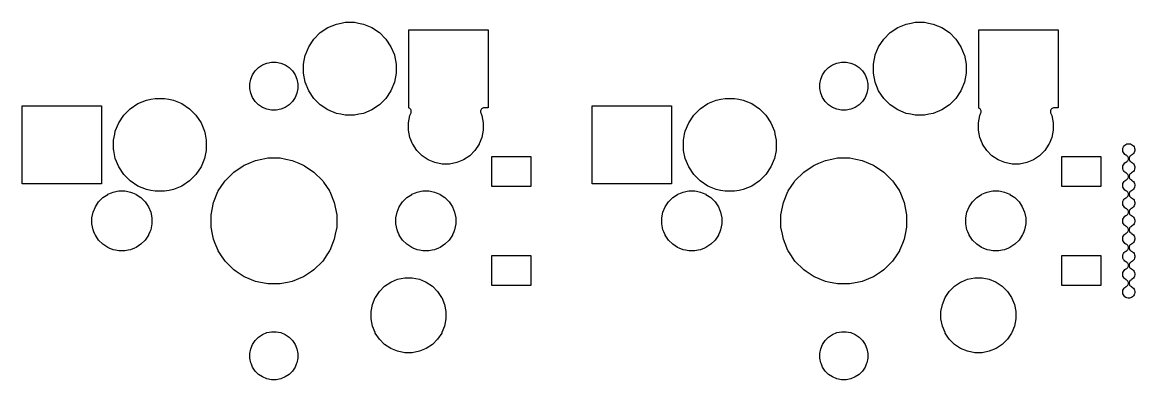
# Model space of a CAD drawing. Extents: x 52 to 337, y -159 to -34.
# Drawn here: x 156.69 to 193.88, y -94.2 to -82.27 of the extents above; entities that cross this region are included whole.
import ezdxf

# ---------------------------------------------------------------- set-up
doc = ezdxf.new("R2010")
doc.units = 0
doc.layers.add('BLACK', color=7, linetype='CONTINUOUS')

msp = doc.modelspace()

# ---------------------------------------------------------------- linework, layer by layer
at = {"layer": 'BLACK', "linetype": 'CONTINUOUS'}
for p, q in [((166.651, -82.6153), (166.905, -82.4455)), ((166.905, -82.4455), (167.188, -82.3286)), ((167.188, -82.3286), (167.348, -82.2966)), ((167.348, -82.2966), (167.487, -82.269)), ((167.487, -82.269), (167.793, -82.269)), ((167.793, -82.269), (167.932, -82.2966)), ((167.932, -82.2966), (168.092, -82.3286)), ((168.092, -82.3286), (168.375, -82.4455)), ((168.375, -82.4455), (168.629, -82.6153)), ((169.616, -85.1301), (169.616, -82.519)), ((169.616, -82.519), (172.268, -82.519)), ((172.268, -82.519), (172.268, -85.121)), ((185.701, -82.6153), (185.955, -82.4455)), ((185.955, -82.4455), (186.238, -82.3286)), ((186.238, -82.3286), (186.398, -82.2966)), ((186.398, -82.2966), (186.537, -82.269)), ((186.537, -82.269), (186.843, -82.269)), ((186.843, -82.269), (186.982, -82.2966)), ((186.982, -82.2966), (187.142, -82.3286)), ((187.142, -82.3286), (187.425, -82.4455)), ((187.425, -82.4455), (187.679, -82.6153)), ((188.666, -85.1301), (188.666, -82.519)), ((188.666, -82.519), (191.318, -82.519)), ((191.318, -82.519), (191.318, -85.121)), ((166.266, -83.0853), (166.435, -82.8313)), ((166.435, -82.8313), (166.651, -82.6153)), ((168.629, -82.6153), (168.845, -82.8313)), ((168.845, -82.8313), (169.014, -83.0853)), ((185.316, -83.0853), (185.485, -82.8313)), ((185.485, -82.8313), (185.701, -82.6153)), ((187.679, -82.6153), (187.895, -82.8313)), ((187.895, -82.8313), (188.064, -83.0853)), ((166.152, -83.36), (166.266, -83.0853)), ((169.014, -83.0853), (169.128, -83.36)), ((185.202, -83.36), (185.316, -83.0853)), ((188.064, -83.0853), (188.178, -83.36)), ((164.721, -83.6902), (164.866, -83.6298)), ((164.866, -83.6298), (165.021, -83.599)), ((165.021, -83.599), (165.179, -83.599)), ((165.179, -83.599), (165.334, -83.6298)), ((165.334, -83.6298), (165.479, -83.6902)), ((166.089, -83.6672), (166.09, -83.6634)), ((166.089, -83.9728), (166.089, -83.6672)), ((166.09, -83.6634), (166.149, -83.3676)), ((166.149, -83.3676), (166.152, -83.36)), ((169.128, -83.36), (169.131, -83.3676)), ((169.131, -83.3676), (169.19, -83.6634)), ((169.19, -83.6634), (169.191, -83.6672)), ((169.191, -83.6672), (169.191, -83.9728)), ((183.771, -83.6902), (183.916, -83.6298)), ((183.916, -83.6298), (184.071, -83.599)), ((184.071, -83.599), (184.229, -83.599)), ((184.229, -83.599), (184.384, -83.6298)), ((184.384, -83.6298), (184.529, -83.6902)), ((185.139, -83.6672), (185.14, -83.6634)), ((185.139, -83.9728), (185.139, -83.6672)), ((185.14, -83.6634), (185.199, -83.3676)), ((185.199, -83.3676), (185.202, -83.36)), ((188.178, -83.36), (188.181, -83.3676)), ((188.181, -83.3676), (188.24, -83.6634)), ((188.24, -83.6634), (188.241, -83.6672)), ((188.241, -83.6672), (188.241, -83.9728)), ((164.33, -84.1664), (164.39, -84.0206)), ((164.39, -84.0206), (164.478, -83.8894)), ((164.39, -84.0206), (164.39, -84.0206)), ((164.478, -83.8894), (164.589, -83.7778)), ((164.589, -83.7778), (164.721, -83.6902)), ((164.721, -83.6902), (164.721, -83.6902)), ((165.479, -83.6902), (165.479, -83.6902)), ((165.479, -83.6902), (165.611, -83.7778)), ((165.611, -83.7778), (165.722, -83.8894)), ((165.722, -83.8894), (165.81, -84.0206)), ((165.81, -84.0206), (165.81, -84.0206)), ((165.81, -84.0206), (165.87, -84.1664)), ((166.149, -84.2724), (166.089, -83.9728)), ((169.191, -83.9728), (169.131, -84.2724)), ((183.38, -84.1664), (183.44, -84.0206)), ((183.44, -84.0206), (183.528, -83.8894)), ((183.44, -84.0206), (183.44, -84.0206)), ((183.528, -83.8894), (183.639, -83.7778)), ((183.639, -83.7778), (183.771, -83.6902)), ((183.771, -83.6902), (183.771, -83.6902)), ((184.529, -83.6902), (184.529, -83.6902)), ((184.529, -83.6902), (184.661, -83.7778)), ((184.661, -83.7778), (184.772, -83.8894)), ((184.772, -83.8894), (184.86, -84.0206)), ((184.86, -84.0206), (184.86, -84.0206)), ((184.86, -84.0206), (184.92, -84.1664)), ((185.199, -84.2724), (185.139, -83.9728)), ((188.241, -83.9728), (188.181, -84.2724)), ((164.299, -84.3211), (164.33, -84.1664)), ((164.299, -84.4789), (164.299, -84.3211)), ((165.87, -84.1664), (165.901, -84.3211)), ((165.901, -84.3211), (165.901, -84.4789)), ((166.266, -84.5547), (166.149, -84.2724)), ((169.131, -84.2724), (169.014, -84.5547)), ((183.349, -84.3211), (183.38, -84.1664)), ((183.349, -84.4789), (183.349, -84.3211)), ((184.92, -84.1664), (184.951, -84.3211)), ((184.951, -84.3211), (184.951, -84.4789)), ((185.316, -84.5547), (185.199, -84.2724)), ((188.181, -84.2724), (188.064, -84.5547)), ((164.33, -84.6336), (164.299, -84.4789)), ((164.39, -84.7794), (164.33, -84.6336)), ((164.478, -84.9106), (164.39, -84.7794)), ((164.39, -84.7794), (164.39, -84.7794)), ((165.81, -84.7794), (165.722, -84.9106)), ((165.87, -84.6336), (165.81, -84.7794)), ((165.81, -84.7794), (165.81, -84.7794)), ((165.901, -84.4789), (165.87, -84.6336)), ((166.435, -84.8087), (166.266, -84.5547)), ((169.014, -84.5547), (168.845, -84.8087)), ((183.38, -84.6336), (183.349, -84.4789)), ((183.44, -84.7794), (183.38, -84.6336)), ((183.528, -84.9106), (183.44, -84.7794)), ((183.44, -84.7794), (183.44, -84.7794)), ((184.86, -84.7794), (184.772, -84.9106)), ((184.92, -84.6336), (184.86, -84.7794)), ((184.86, -84.7794), (184.86, -84.7794)), ((184.951, -84.4789), (184.92, -84.6336)), ((185.485, -84.8087), (185.316, -84.5547)), ((188.064, -84.5547), (187.895, -84.8087)), ((156.689, -87.661), (156.689, -85.059)), ((156.689, -85.059), (159.341, -85.059)), ((159.341, -85.059), (159.341, -87.661)), ((160.085, -85.3713), (160.301, -85.1553)), ((160.301, -85.1553), (160.555, -84.9855)), ((160.555, -84.9855), (160.838, -84.8686)), ((160.838, -84.8686), (160.987, -84.8388)), ((160.987, -84.8388), (161.137, -84.809)), ((161.137, -84.809), (161.443, -84.809)), ((161.443, -84.809), (161.593, -84.8388)), ((161.593, -84.8388), (161.742, -84.8686)), ((161.742, -84.8686), (162.025, -84.9855)), ((162.025, -84.9855), (162.279, -85.1553)), ((162.279, -85.1553), (162.495, -85.3713)), ((164.589, -85.0222), (164.478, -84.9106)), ((164.721, -85.1098), (164.589, -85.0222)), ((164.866, -85.1702), (164.721, -85.1098)), ((164.721, -85.1098), (164.721, -85.1098)), ((164.721, -85.1098), (164.721, -85.1098)), ((165.479, -85.1098), (165.334, -85.1702)), ((165.611, -85.0222), (165.479, -85.1098)), ((165.479, -85.1098), (165.479, -85.1098)), ((165.479, -85.1098), (165.479, -85.1098)), ((165.722, -84.9106), (165.611, -85.0222)), ((166.651, -85.0247), (166.435, -84.8087)), ((166.905, -85.1945), (166.651, -85.0247)), ((168.629, -85.0247), (168.375, -85.1945)), ((168.845, -84.8087), (168.629, -85.0247)), ((169.617, -85.1305), (169.616, -85.1301)), ((169.639, -85.1421), (169.617, -85.1305)), ((169.658, -85.1576), (169.639, -85.1421)), ((169.673, -85.1766), (169.658, -85.1576)), ((172.042, -85.1576), (172.027, -85.1766)), ((172.061, -85.1421), (172.042, -85.1576)), ((172.083, -85.1305), (172.061, -85.1421)), ((172.106, -85.1234), (172.083, -85.1305)), ((172.131, -85.121), (172.106, -85.1234)), ((172.268, -85.121), (172.131, -85.121)), ((175.739, -87.661), (175.739, -85.059)), ((175.739, -85.059), (178.391, -85.059)), ((178.391, -85.059), (178.391, -87.661)), ((179.135, -85.3713), (179.351, -85.1553)), ((179.351, -85.1553), (179.605, -84.9855)), ((179.605, -84.9855), (179.888, -84.8686)), ((179.888, -84.8686), (180.037, -84.8388)), ((180.037, -84.8388), (180.187, -84.809)), ((180.187, -84.809), (180.493, -84.809)), ((180.493, -84.809), (180.643, -84.8388)), ((180.643, -84.8388), (180.792, -84.8686)), ((180.792, -84.8686), (181.075, -84.9855)), ((181.075, -84.9855), (181.329, -85.1553)), ((181.329, -85.1553), (181.545, -85.3713)), ((183.639, -85.0222), (183.528, -84.9106)), ((183.771, -85.1098), (183.639, -85.0222)), ((183.916, -85.1702), (183.771, -85.1098)), ((183.771, -85.1098), (183.771, -85.1098)), ((183.771, -85.1098), (183.771, -85.1098)), ((184.529, -85.1098), (184.384, -85.1702)), ((184.661, -85.0222), (184.529, -85.1098)), ((184.529, -85.1098), (184.529, -85.1098)), ((184.529, -85.1098), (184.529, -85.1098)), ((184.772, -84.9106), (184.661, -85.0222)), ((185.701, -85.0247), (185.485, -84.8087)), ((185.955, -85.1945), (185.701, -85.0247)), ((187.679, -85.0247), (187.425, -85.1945)), ((187.895, -84.8087), (187.679, -85.0247)), ((188.667, -85.1305), (188.666, -85.1301)), ((188.689, -85.1421), (188.667, -85.1305)), ((188.708, -85.1576), (188.689, -85.1421)), ((188.723, -85.1766), (188.708, -85.1576)), ((191.092, -85.1576), (191.077, -85.1766)), ((191.111, -85.1421), (191.092, -85.1576)), ((191.133, -85.1305), (191.111, -85.1421)), ((191.156, -85.1234), (191.133, -85.1305)), ((191.181, -85.121), (191.156, -85.1234)), ((191.318, -85.121), (191.181, -85.121)), ((159.916, -85.6253), (160.085, -85.3713)), ((162.495, -85.3713), (162.664, -85.6253)), ((165.021, -85.201), (164.866, -85.1702)), ((165.179, -85.201), (165.021, -85.201)), ((165.334, -85.1702), (165.179, -85.201)), ((167.188, -85.3114), (166.905, -85.1945)), ((167.337, -85.3412), (167.188, -85.3114)), ((167.487, -85.371), (167.337, -85.3412)), ((167.793, -85.371), (167.487, -85.371)), ((167.943, -85.3412), (167.793, -85.371)), ((168.092, -85.3114), (167.943, -85.3412)), ((168.375, -85.1945), (168.092, -85.3114)), ((169.599, -85.6268), (169.647, -85.3851)), ((169.647, -85.3851), (169.685, -85.2938)), ((169.685, -85.1982), (169.673, -85.1766)), ((169.692, -85.2216), (169.685, -85.1982)), ((169.685, -85.2938), (169.692, -85.2704)), ((169.694, -85.246), (169.692, -85.2216)), ((169.692, -85.2704), (169.694, -85.246)), ((172.008, -85.2216), (172.006, -85.246)), ((172.006, -85.246), (172.008, -85.2704)), ((172.015, -85.1982), (172.008, -85.2216)), ((172.008, -85.2704), (172.015, -85.2938)), ((172.027, -85.1766), (172.015, -85.1982)), ((172.015, -85.2938), (172.053, -85.3851)), ((172.053, -85.3851), (172.101, -85.6268)), ((178.966, -85.6253), (179.135, -85.3713)), ((181.545, -85.3713), (181.714, -85.6253)), ((184.071, -85.201), (183.916, -85.1702)), ((184.229, -85.201), (184.071, -85.201)), ((184.384, -85.1702), (184.229, -85.201)), ((186.238, -85.3114), (185.955, -85.1945)), ((186.387, -85.3412), (186.238, -85.3114)), ((186.537, -85.371), (186.387, -85.3412)), ((186.843, -85.371), (186.537, -85.371)), ((186.993, -85.3412), (186.843, -85.371)), ((187.142, -85.3114), (186.993, -85.3412)), ((187.425, -85.1945), (187.142, -85.3114)), ((188.649, -85.6268), (188.697, -85.3851)), ((188.697, -85.3851), (188.735, -85.2938)), ((188.735, -85.1982), (188.723, -85.1766)), ((188.742, -85.2216), (188.735, -85.1982)), ((188.735, -85.2938), (188.742, -85.2704)), ((188.744, -85.246), (188.742, -85.2216)), ((188.742, -85.2704), (188.744, -85.246)), ((191.058, -85.2216), (191.056, -85.246)), ((191.056, -85.246), (191.058, -85.2704)), ((191.065, -85.1982), (191.058, -85.2216)), ((191.058, -85.2704), (191.065, -85.2938)), ((191.077, -85.1766), (191.065, -85.1982)), ((191.065, -85.2938), (191.103, -85.3851)), ((191.103, -85.3851), (191.151, -85.6268)), ((159.799, -85.9076), (159.916, -85.6253)), ((162.664, -85.6253), (162.781, -85.9076)), ((169.599, -85.8732), (169.599, -85.6268)), ((169.647, -86.1149), (169.599, -85.8732)), ((172.101, -85.8732), (172.053, -86.1149)), ((172.101, -85.6268), (172.101, -85.8732)), ((178.849, -85.9076), (178.966, -85.6253)), ((181.714, -85.6253), (181.831, -85.9076)), ((188.649, -85.8732), (188.649, -85.6268)), ((188.697, -86.1149), (188.649, -85.8732)), ((191.151, -85.8732), (191.103, -86.1149)), ((191.151, -85.6268), (191.151, -85.8732)), ((159.739, -86.2072), (159.78, -85.9994)), ((159.739, -86.5128), (159.739, -86.2072)), ((159.78, -85.9994), (159.799, -85.9076)), ((162.781, -85.9076), (162.8, -85.9994)), ((162.8, -85.9994), (162.841, -86.2072)), ((162.841, -86.2072), (162.841, -86.5128)), ((169.737, -86.3317), (169.647, -86.1149)), ((172.053, -86.1149), (171.963, -86.3317)), ((178.789, -86.2072), (178.83, -85.9994)), ((178.789, -86.5128), (178.789, -86.2072)), ((178.83, -85.9994), (178.849, -85.9076)), ((181.831, -85.9076), (181.85, -85.9994)), ((181.85, -85.9994), (181.891, -86.2072)), ((181.891, -86.2072), (181.891, -86.5128)), ((188.787, -86.3317), (188.697, -86.1149)), ((191.103, -86.1149), (191.013, -86.3317)), ((159.745, -86.5448), (159.739, -86.5128)), ((159.799, -86.8124), (159.745, -86.5448)), ((162.835, -86.5448), (162.781, -86.8124)), ((162.841, -86.5128), (162.835, -86.5448)), ((169.741, -86.3426), (169.737, -86.3317)), ((169.878, -86.5475), (169.741, -86.3426)), ((170.053, -86.7217), (169.878, -86.5475)), ((171.822, -86.5475), (171.647, -86.7217)), ((171.959, -86.3426), (171.822, -86.5475)), ((171.963, -86.3317), (171.959, -86.3426)), ((178.795, -86.5448), (178.789, -86.5128)), ((178.849, -86.8124), (178.795, -86.5448)), ((181.885, -86.5448), (181.831, -86.8124)), ((181.891, -86.5128), (181.885, -86.5448)), ((188.791, -86.3426), (188.787, -86.3317)), ((188.928, -86.5475), (188.791, -86.3426)), ((189.103, -86.7217), (188.928, -86.5475)), ((190.872, -86.5475), (190.697, -86.7217)), ((191.009, -86.3426), (190.872, -86.5475)), ((191.013, -86.3317), (191.009, -86.3426)), ((193.474, -86.5052), (193.482, -86.4664)), ((193.474, -86.5448), (193.474, -86.5052)), ((193.482, -86.5836), (193.474, -86.5448)), ((193.482, -86.4664), (193.497, -86.4298)), ((193.497, -86.6202), (193.482, -86.5836)), ((193.497, -86.4298), (193.519, -86.3969)), ((193.519, -86.6531), (193.497, -86.6202)), ((193.519, -86.3969), (193.547, -86.3689)), ((193.547, -86.3689), (193.58, -86.3469)), ((193.58, -86.3469), (193.616, -86.3317)), ((193.616, -86.3317), (193.655, -86.324)), ((193.616, -86.3317), (193.616, -86.3317)), ((193.616, -86.3317), (193.616, -86.3317)), ((193.655, -86.324), (193.695, -86.324)), ((193.695, -86.324), (193.734, -86.3317)), ((193.734, -86.3317), (193.734, -86.3317)), ((193.734, -86.3317), (193.734, -86.3317)), ((193.734, -86.3317), (193.77, -86.3469)), ((193.77, -86.3469), (193.803, -86.3689)), ((193.803, -86.3689), (193.831, -86.3969)), ((193.831, -86.3969), (193.853, -86.4298)), ((193.853, -86.6202), (193.831, -86.6531)), ((193.853, -86.4298), (193.868, -86.4664)), ((193.868, -86.5836), (193.853, -86.6202)), ((193.868, -86.4664), (193.876, -86.5052)), ((193.876, -86.5448), (193.868, -86.5836)), ((193.876, -86.5052), (193.876, -86.5448)), ((159.916, -87.0947), (159.799, -86.8124)), ((162.781, -86.8124), (162.664, -87.0947)), ((164.14, -87.0235), (164.27, -86.9697)), ((164.27, -86.9697), (164.487, -86.8797)), ((164.487, -86.8797), (164.695, -86.8383)), ((164.695, -86.8383), (164.893, -86.799)), ((164.893, -86.799), (165.307, -86.799)), ((165.307, -86.799), (165.505, -86.8383)), ((165.505, -86.8383), (165.713, -86.8797)), ((165.713, -86.8797), (165.93, -86.9697)), ((165.93, -86.9697), (166.06, -87.0235)), ((170.257, -86.8586), (170.053, -86.7217)), ((170.485, -86.9529), (170.257, -86.8586)), ((170.257, -86.8586), (170.257, -86.8586)), ((170.257, -86.8586), (170.257, -86.8586)), ((170.727, -87.001), (170.485, -86.9529)), ((170.973, -87.001), (170.727, -87.001)), ((171.215, -86.9529), (170.973, -87.001)), ((171.443, -86.8586), (171.215, -86.9529)), ((171.647, -86.7217), (171.443, -86.8586)), ((171.443, -86.8586), (171.443, -86.8586)), ((171.443, -86.8586), (171.443, -86.8586)), ((172.386, -87.751), (172.386, -86.749)), ((172.386, -86.749), (173.689, -86.749)), ((173.689, -86.749), (173.689, -87.751)), ((178.966, -87.0947), (178.849, -86.8124)), ((181.831, -86.8124), (181.714, -87.0947)), ((183.19, -87.0235), (183.32, -86.9697)), ((183.32, -86.9697), (183.537, -86.8797)), ((183.537, -86.8797), (183.745, -86.8383)), ((183.745, -86.8383), (183.943, -86.799)), ((183.943, -86.799), (184.357, -86.799)), ((184.357, -86.799), (184.555, -86.8383)), ((184.555, -86.8383), (184.763, -86.8797)), ((184.763, -86.8797), (184.98, -86.9697)), ((184.98, -86.9697), (185.11, -87.0235)), ((189.307, -86.8586), (189.103, -86.7217)), ((189.535, -86.9529), (189.307, -86.8586)), ((189.307, -86.8586), (189.307, -86.8586)), ((189.307, -86.8586), (189.307, -86.8586)), ((189.777, -87.001), (189.535, -86.9529)), ((190.023, -87.001), (189.777, -87.001)), ((190.265, -86.9529), (190.023, -87.001)), ((190.493, -86.8586), (190.265, -86.9529)), ((190.697, -86.7217), (190.493, -86.8586)), ((190.493, -86.8586), (190.493, -86.8586)), ((190.493, -86.8586), (190.493, -86.8586)), ((191.436, -87.751), (191.436, -86.749)), ((191.436, -86.749), (192.738, -86.749)), ((192.738, -86.749), (192.738, -87.751)), ((193.497, -87.0235), (193.519, -86.9906)), ((193.547, -86.6811), (193.519, -86.6531)), ((193.519, -86.9906), (193.547, -86.9626)), ((193.58, -86.7031), (193.547, -86.6811)), ((193.547, -86.9626), (193.58, -86.9406)), ((193.588, -86.7064), (193.58, -86.7031)), ((193.58, -86.9406), (193.588, -86.9374)), ((193.609, -86.7179), (193.588, -86.7064)), ((193.588, -86.9374), (193.609, -86.9258)), ((193.628, -86.7335), (193.609, -86.7179)), ((193.609, -86.9258), (193.628, -86.9103)), ((193.644, -86.7524), (193.628, -86.7335)), ((193.628, -86.9103), (193.644, -86.8913)), ((193.655, -86.774), (193.644, -86.7524)), ((193.644, -86.8913), (193.655, -86.8697)), ((193.662, -86.7975), (193.655, -86.774)), ((193.655, -86.8697), (193.662, -86.8463)), ((193.665, -86.8219), (193.662, -86.7975)), ((193.662, -86.8463), (193.665, -86.8219)), ((193.688, -86.7975), (193.685, -86.8219)), ((193.685, -86.8219), (193.688, -86.8463)), ((193.695, -86.774), (193.688, -86.7975)), ((193.688, -86.8463), (193.695, -86.8697)), ((193.706, -86.7524), (193.695, -86.774)), ((193.695, -86.8697), (193.706, -86.8913)), ((193.722, -86.7335), (193.706, -86.7524)), ((193.706, -86.8913), (193.722, -86.9103)), ((193.741, -86.7179), (193.722, -86.7335)), ((193.722, -86.9103), (193.741, -86.9258)), ((193.762, -86.7064), (193.741, -86.7179)), ((193.741, -86.9258), (193.762, -86.9374)), ((193.77, -86.7031), (193.762, -86.7064)), ((193.762, -86.9374), (193.77, -86.9406)), ((193.803, -86.6811), (193.77, -86.7031)), ((193.77, -86.9406), (193.803, -86.9626)), ((193.831, -86.6531), (193.803, -86.6811)), ((193.803, -86.9626), (193.831, -86.9906)), ((193.831, -86.9906), (193.853, -87.0235)), ((160.085, -87.3487), (159.916, -87.0947)), ((160.301, -87.5647), (160.085, -87.3487)), ((162.495, -87.3487), (162.279, -87.5647)), ((162.664, -87.0947), (162.495, -87.3487)), ((163.468, -87.5607), (163.761, -87.268)), ((163.761, -87.268), (164.072, -87.0601)), ((164.072, -87.0601), (164.105, -87.0381)), ((164.105, -87.0381), (164.14, -87.0235)), ((166.06, -87.0235), (166.095, -87.0381)), ((166.095, -87.0381), (166.128, -87.0601)), ((166.128, -87.0601), (166.439, -87.268)), ((166.439, -87.268), (166.732, -87.5607)), ((179.135, -87.3487), (178.966, -87.0947)), ((179.351, -87.5647), (179.135, -87.3487)), ((181.545, -87.3487), (181.329, -87.5647)), ((181.714, -87.0947), (181.545, -87.3487)), ((182.518, -87.5607), (182.811, -87.268)), ((182.811, -87.268), (183.122, -87.0601)), ((183.122, -87.0601), (183.155, -87.0381)), ((183.155, -87.0381), (183.19, -87.0235)), ((185.11, -87.0235), (185.145, -87.0381)), ((185.145, -87.0381), (185.178, -87.0601)), ((185.178, -87.0601), (185.489, -87.268)), ((185.489, -87.268), (185.782, -87.5607)), ((193.474, -87.099), (193.482, -87.0601)), ((193.474, -87.1385), (193.474, -87.099)), ((193.479, -87.1643), (193.474, -87.1385)), ((193.482, -87.1774), (193.479, -87.1643)), ((193.482, -87.0601), (193.497, -87.0235)), ((193.482, -87.0601), (193.482, -87.0601)), ((193.482, -87.0601), (193.482, -87.0601)), ((193.497, -87.214), (193.482, -87.1774)), ((193.519, -87.2469), (193.497, -87.214)), ((193.547, -87.2749), (193.519, -87.2469)), ((193.58, -87.2969), (193.547, -87.2749)), ((193.588, -87.3001), (193.58, -87.2969)), ((193.609, -87.3117), (193.588, -87.3001)), ((193.628, -87.3272), (193.609, -87.3117)), ((193.644, -87.3462), (193.628, -87.3272)), ((193.655, -87.3678), (193.644, -87.3462)), ((193.662, -87.3912), (193.655, -87.3678)), ((193.695, -87.3678), (193.688, -87.3912)), ((193.706, -87.3462), (193.695, -87.3678)), ((193.722, -87.3272), (193.706, -87.3462)), ((193.741, -87.3117), (193.722, -87.3272)), ((193.762, -87.3001), (193.741, -87.3117)), ((193.77, -87.2969), (193.762, -87.3001)), ((193.803, -87.2749), (193.77, -87.2969)), ((193.831, -87.2469), (193.803, -87.2749)), ((193.853, -87.214), (193.831, -87.2469)), ((193.853, -87.0235), (193.868, -87.0601)), ((193.868, -87.1774), (193.853, -87.214)), ((193.868, -87.0601), (193.868, -87.0601)), ((193.868, -87.0601), (193.868, -87.0601)), ((193.868, -87.0601), (193.876, -87.099)), ((193.871, -87.1643), (193.868, -87.1774)), ((193.876, -87.1385), (193.871, -87.1643)), ((193.876, -87.099), (193.876, -87.1385)), ((159.341, -87.661), (156.689, -87.661)), ((160.555, -87.7345), (160.301, -87.5647)), ((160.838, -87.8514), (160.555, -87.7345)), ((162.025, -87.7345), (161.742, -87.8514)), ((162.279, -87.5647), (162.025, -87.7345)), ((163.242, -87.899), (163.439, -87.6045)), ((163.439, -87.6045), (163.468, -87.5607)), ((166.732, -87.5607), (166.761, -87.6045)), ((166.761, -87.6045), (166.958, -87.899)), ((173.689, -87.751), (172.386, -87.751)), ((178.391, -87.661), (175.739, -87.661)), ((179.605, -87.7345), (179.351, -87.5647)), ((179.888, -87.8514), (179.605, -87.7345)), ((181.075, -87.7345), (180.792, -87.8514)), ((181.329, -87.5647), (181.075, -87.7345)), ((182.292, -87.899), (182.489, -87.6045)), ((182.489, -87.6045), (182.518, -87.5607)), ((185.782, -87.5607), (185.811, -87.6045)), ((185.811, -87.6045), (186.008, -87.899)), ((192.738, -87.751), (191.436, -87.751)), ((193.474, -87.6927), (193.482, -87.6539)), ((193.474, -87.7323), (193.474, -87.6927)), ((193.482, -87.7711), (193.474, -87.7323)), ((193.482, -87.6539), (193.497, -87.6173)), ((193.497, -87.6173), (193.519, -87.5844)), ((193.519, -87.5844), (193.547, -87.5564)), ((193.547, -87.5564), (193.58, -87.5344)), ((193.58, -87.5344), (193.588, -87.5311)), ((193.588, -87.5311), (193.609, -87.5196)), ((193.609, -87.5196), (193.628, -87.504)), ((193.628, -87.504), (193.644, -87.4851)), ((193.644, -87.4851), (193.655, -87.4635)), ((193.655, -87.4635), (193.662, -87.44)), ((193.665, -87.4156), (193.662, -87.3912)), ((193.662, -87.44), (193.665, -87.4156)), ((193.688, -87.3912), (193.685, -87.4156)), ((193.685, -87.4156), (193.688, -87.44)), ((193.688, -87.44), (193.695, -87.4635)), ((193.695, -87.4635), (193.706, -87.4851)), ((193.706, -87.4851), (193.722, -87.504)), ((193.722, -87.504), (193.741, -87.5196)), ((193.741, -87.5196), (193.762, -87.5311)), ((193.762, -87.5311), (193.77, -87.5344)), ((193.77, -87.5344), (193.803, -87.5564)), ((193.803, -87.5564), (193.831, -87.5844)), ((193.831, -87.5844), (193.853, -87.6173)), ((193.853, -87.6173), (193.868, -87.6539)), ((193.868, -87.6539), (193.876, -87.6927)), ((193.876, -87.7323), (193.868, -87.7711)), ((193.876, -87.6927), (193.876, -87.7323)), ((159.242, -88.2619), (159.382, -88.1225)), ((159.382, -88.1225), (159.546, -88.0129)), ((159.546, -88.0129), (159.554, -88.0094)), ((159.554, -88.0094), (159.67, -87.9615)), ((159.67, -87.9615), (159.728, -87.9375)), ((159.728, -87.9375), (159.861, -87.911)), ((159.861, -87.911), (159.921, -87.899)), ((159.921, -87.899), (160.119, -87.899)), ((160.119, -87.899), (160.179, -87.911)), ((160.179, -87.911), (160.312, -87.9375)), ((160.312, -87.9375), (160.37, -87.9615)), ((160.37, -87.9615), (160.486, -88.0094)), ((160.486, -88.0094), (160.494, -88.0129)), ((160.494, -88.0129), (160.658, -88.1225)), ((160.658, -88.1225), (160.798, -88.2619)), ((160.982, -87.8801), (160.838, -87.8514)), ((161.137, -87.911), (160.982, -87.8801)), ((161.443, -87.911), (161.137, -87.911)), ((161.598, -87.8801), (161.443, -87.911)), ((161.742, -87.8514), (161.598, -87.8801)), ((163.08, -88.2865), (163.231, -87.921)), ((163.231, -87.921), (163.238, -87.9048)), ((163.238, -87.9048), (163.242, -87.899)), ((166.958, -87.899), (166.962, -87.9048)), ((166.962, -87.9048), (166.969, -87.921)), ((166.969, -87.921), (167.12, -88.2865)), ((169.402, -88.2619), (169.542, -88.1225)), ((169.542, -88.1225), (169.706, -88.0129)), ((169.706, -88.0129), (169.714, -88.0094)), ((169.714, -88.0094), (169.83, -87.9615)), ((169.83, -87.9615), (169.888, -87.9375)), ((169.888, -87.9375), (170.021, -87.911)), ((170.021, -87.911), (170.081, -87.899)), ((170.081, -87.899), (170.279, -87.899)), ((170.279, -87.899), (170.339, -87.911)), ((170.339, -87.911), (170.472, -87.9375)), ((170.472, -87.9375), (170.53, -87.9615)), ((170.53, -87.9615), (170.646, -88.0094)), ((170.646, -88.0094), (170.654, -88.0129)), ((170.654, -88.0129), (170.818, -88.1225)), ((170.818, -88.1225), (170.958, -88.2619)), ((178.292, -88.2619), (178.432, -88.1225)), ((178.432, -88.1225), (178.596, -88.0129)), ((178.596, -88.0129), (178.604, -88.0094)), ((178.604, -88.0094), (178.72, -87.9615)), ((178.72, -87.9615), (178.778, -87.9375)), ((178.778, -87.9375), (178.911, -87.911)), ((178.911, -87.911), (178.971, -87.899)), ((178.971, -87.899), (179.169, -87.899)), ((179.169, -87.899), (179.229, -87.911)), ((179.229, -87.911), (179.362, -87.9375)), ((179.362, -87.9375), (179.42, -87.9615)), ((179.42, -87.9615), (179.536, -88.0094)), ((179.536, -88.0094), (179.544, -88.0129)), ((179.544, -88.0129), (179.708, -88.1225)), ((179.708, -88.1225), (179.848, -88.2619)), ((180.032, -87.8801), (179.888, -87.8514)), ((180.187, -87.911), (180.032, -87.8801)), ((180.493, -87.911), (180.187, -87.911)), ((180.648, -87.8801), (180.493, -87.911)), ((180.792, -87.8514), (180.648, -87.8801)), ((182.13, -88.2865), (182.281, -87.921)), ((182.281, -87.921), (182.288, -87.9048)), ((182.288, -87.9048), (182.292, -87.899)), ((186.008, -87.899), (186.012, -87.9048)), ((186.012, -87.9048), (186.019, -87.921)), ((186.019, -87.921), (186.17, -88.2865)), ((188.452, -88.2619), (188.592, -88.1225)), ((188.592, -88.1225), (188.756, -88.0129)), ((188.756, -88.0129), (188.764, -88.0094)), ((188.764, -88.0094), (188.88, -87.9615)), ((188.88, -87.9615), (188.938, -87.9375)), ((188.938, -87.9375), (189.071, -87.911)), ((189.071, -87.911), (189.131, -87.899)), ((189.131, -87.899), (189.329, -87.899)), ((189.329, -87.899), (189.389, -87.911)), ((189.389, -87.911), (189.522, -87.9375)), ((189.522, -87.9375), (189.58, -87.9615)), ((189.58, -87.9615), (189.696, -88.0094)), ((189.696, -88.0094), (189.704, -88.0129)), ((189.704, -88.0129), (189.868, -88.1225)), ((189.868, -88.1225), (190.008, -88.2619)), ((193.497, -87.8077), (193.482, -87.7711)), ((193.519, -87.8406), (193.497, -87.8077)), ((193.547, -87.8686), (193.519, -87.8406)), ((193.58, -87.8906), (193.547, -87.8686)), ((193.547, -88.1501), (193.58, -88.1281)), ((193.588, -87.8939), (193.58, -87.8906)), ((193.58, -88.1281), (193.588, -88.1249)), ((193.609, -87.9054), (193.588, -87.8939)), ((193.588, -88.1249), (193.609, -88.1133)), ((193.628, -87.921), (193.609, -87.9054)), ((193.609, -88.1133), (193.628, -88.0978)), ((193.644, -87.9399), (193.628, -87.921)), ((193.628, -88.0978), (193.644, -88.0788)), ((193.655, -87.9615), (193.644, -87.9399)), ((193.644, -88.0788), (193.655, -88.0572)), ((193.662, -87.985), (193.655, -87.9615)), ((193.655, -88.0572), (193.662, -88.0338)), ((193.665, -88.0094), (193.662, -87.985)), ((193.662, -88.0338), (193.665, -88.0094)), ((193.688, -87.985), (193.685, -88.0094)), ((193.685, -88.0094), (193.688, -88.0338)), ((193.695, -87.9615), (193.688, -87.985)), ((193.688, -88.0338), (193.695, -88.0572)), ((193.706, -87.9399), (193.695, -87.9615)), ((193.695, -88.0572), (193.706, -88.0788)), ((193.722, -87.921), (193.706, -87.9399)), ((193.706, -88.0788), (193.722, -88.0978)), ((193.741, -87.9054), (193.722, -87.921)), ((193.722, -88.0978), (193.741, -88.1133)), ((193.762, -87.8939), (193.741, -87.9054)), ((193.741, -88.1133), (193.762, -88.1249)), ((193.77, -87.8906), (193.762, -87.8939)), ((193.762, -88.1249), (193.77, -88.1281)), ((193.803, -87.8686), (193.77, -87.8906)), ((193.77, -88.1281), (193.803, -88.1501)), ((193.831, -87.8406), (193.803, -87.8686)), ((193.853, -87.8077), (193.831, -87.8406)), ((193.868, -87.7711), (193.853, -87.8077)), ((159.057, -88.608), (159.133, -88.4258)), ((159.133, -88.4258), (159.242, -88.2619)), ((160.798, -88.2619), (160.907, -88.4258)), ((160.907, -88.4258), (160.983, -88.608)), ((162.999, -88.6931), (163.08, -88.2872)), ((163.08, -88.2872), (163.08, -88.2865)), ((167.12, -88.2865), (167.12, -88.2872)), ((167.12, -88.2872), (167.201, -88.6931)), ((169.217, -88.608), (169.293, -88.4258)), ((169.293, -88.4258), (169.402, -88.2619)), ((170.958, -88.2619), (171.067, -88.4258)), ((171.067, -88.4258), (171.143, -88.608)), ((178.107, -88.608), (178.183, -88.4258)), ((178.183, -88.4258), (178.292, -88.2619)), ((179.848, -88.2619), (179.957, -88.4258)), ((179.957, -88.4258), (180.033, -88.608)), ((182.049, -88.6931), (182.13, -88.2872)), ((182.13, -88.2872), (182.13, -88.2865)), ((186.17, -88.2865), (186.17, -88.2872)), ((186.17, -88.2872), (186.251, -88.6931)), ((188.267, -88.608), (188.343, -88.4258)), ((188.343, -88.4258), (188.452, -88.2619)), ((190.008, -88.2619), (190.117, -88.4258)), ((190.117, -88.4258), (190.193, -88.608)), ((193.474, -88.2865), (193.482, -88.2476)), ((193.474, -88.326), (193.474, -88.2865)), ((193.482, -88.3649), (193.474, -88.326)), ((193.482, -88.2476), (193.497, -88.211)), ((193.482, -88.2476), (193.482, -88.2476)), ((193.482, -88.2476), (193.482, -88.2476)), ((193.497, -88.4015), (193.482, -88.3649)), ((193.497, -88.211), (193.519, -88.1781)), ((193.519, -88.4344), (193.497, -88.4015)), ((193.519, -88.1781), (193.547, -88.1501)), ((193.547, -88.4624), (193.519, -88.4344)), ((193.58, -88.4844), (193.547, -88.4624)), ((193.588, -88.4876), (193.58, -88.4844)), ((193.609, -88.4992), (193.588, -88.4876)), ((193.628, -88.5147), (193.609, -88.4992)), ((193.741, -88.4992), (193.722, -88.5147)), ((193.762, -88.4876), (193.741, -88.4992)), ((193.77, -88.4844), (193.762, -88.4876)), ((193.803, -88.4624), (193.77, -88.4844)), ((193.803, -88.1501), (193.831, -88.1781)), ((193.831, -88.4344), (193.803, -88.4624)), ((193.831, -88.1781), (193.853, -88.211)), ((193.853, -88.4015), (193.831, -88.4344)), ((193.853, -88.211), (193.868, -88.2476)), ((193.868, -88.3649), (193.853, -88.4015)), ((193.868, -88.2476), (193.868, -88.2476)), ((193.868, -88.2476), (193.868, -88.2476)), ((193.868, -88.2476), (193.876, -88.2865)), ((193.876, -88.326), (193.868, -88.3649)), ((193.876, -88.2865), (193.876, -88.326)), ((159.019, -88.8014), (159.057, -88.608)), ((159.019, -88.9986), (159.019, -88.8014)), ((160.983, -88.608), (161.021, -88.8014)), ((161.021, -88.8014), (161.021, -88.9986)), ((162.999, -89.1069), (162.999, -88.6931)), ((167.201, -88.6931), (167.201, -89.1069)), ((169.179, -88.8014), (169.217, -88.608)), ((169.179, -88.9986), (169.179, -88.8014)), ((171.143, -88.608), (171.181, -88.8014)), ((171.181, -88.8014), (171.181, -88.9986)), ((178.069, -88.8014), (178.107, -88.608)), ((178.069, -88.9986), (178.069, -88.8014)), ((180.033, -88.608), (180.071, -88.8014)), ((180.071, -88.8014), (180.071, -88.9986)), ((182.049, -89.1069), (182.049, -88.6931)), ((186.251, -88.6931), (186.251, -89.1069)), ((188.229, -88.8014), (188.267, -88.608)), ((188.229, -88.9986), (188.229, -88.8014)), ((190.193, -88.608), (190.231, -88.8014)), ((190.231, -88.8014), (190.231, -88.9986)), ((193.474, -88.8802), (193.482, -88.8414)), ((193.482, -88.8414), (193.497, -88.8048)), ((193.497, -88.8048), (193.519, -88.7719)), ((193.519, -88.7719), (193.547, -88.7439)), ((193.547, -88.7439), (193.58, -88.7219)), ((193.58, -88.7219), (193.588, -88.7186)), ((193.588, -88.7186), (193.609, -88.7071)), ((193.609, -88.7071), (193.628, -88.6915)), ((193.644, -88.5337), (193.628, -88.5147)), ((193.628, -88.6915), (193.644, -88.6726)), ((193.655, -88.5553), (193.644, -88.5337)), ((193.644, -88.6726), (193.655, -88.651)), ((193.662, -88.5787), (193.655, -88.5553)), ((193.655, -88.651), (193.662, -88.6275)), ((193.665, -88.6031), (193.662, -88.5787)), ((193.662, -88.6275), (193.665, -88.6031)), ((193.688, -88.5787), (193.685, -88.6031)), ((193.685, -88.6031), (193.688, -88.6275)), ((193.695, -88.5553), (193.688, -88.5787)), ((193.688, -88.6275), (193.695, -88.651)), ((193.706, -88.5337), (193.695, -88.5553)), ((193.695, -88.651), (193.706, -88.6726)), ((193.722, -88.5147), (193.706, -88.5337)), ((193.706, -88.6726), (193.722, -88.6915)), ((193.722, -88.6915), (193.741, -88.7071)), ((193.741, -88.7071), (193.762, -88.7186)), ((193.762, -88.7186), (193.77, -88.7219)), ((193.77, -88.7219), (193.803, -88.7439)), ((193.803, -88.7439), (193.831, -88.7719)), ((193.831, -88.7719), (193.853, -88.8048)), ((193.853, -88.8048), (193.868, -88.8414)), ((193.868, -88.8414), (193.876, -88.8802)), ((159.057, -89.192), (159.019, -88.9986)), ((159.085, -89.2596), (159.057, -89.192)), ((160.983, -89.192), (160.955, -89.2596)), ((161.021, -88.9986), (160.983, -89.192)), ((163.047, -89.3473), (162.999, -89.1069)), ((167.201, -89.1069), (167.153, -89.3473)), ((169.217, -89.192), (169.179, -88.9986)), ((169.245, -89.2596), (169.217, -89.192)), ((171.143, -89.192), (171.115, -89.2596)), ((171.181, -88.9986), (171.143, -89.192)), ((178.107, -89.192), (178.069, -88.9986)), ((178.135, -89.2596), (178.107, -89.192)), ((180.033, -89.192), (180.005, -89.2596)), ((180.071, -88.9986), (180.033, -89.192)), ((182.097, -89.3473), (182.049, -89.1069)), ((186.251, -89.1069), (186.203, -89.3473)), ((188.267, -89.192), (188.229, -88.9986)), ((188.295, -89.2596), (188.267, -89.192)), ((190.193, -89.192), (190.165, -89.2596)), ((190.231, -88.9986), (190.193, -89.192)), ((193.474, -88.9198), (193.474, -88.8802)), ((193.482, -88.9586), (193.474, -88.9198)), ((193.497, -88.9952), (193.482, -88.9586)), ((193.519, -89.0281), (193.497, -88.9952)), ((193.547, -89.0561), (193.519, -89.0281)), ((193.58, -89.0781), (193.547, -89.0561)), ((193.588, -89.0814), (193.58, -89.0781)), ((193.609, -89.0929), (193.588, -89.0814)), ((193.628, -89.1085), (193.609, -89.0929)), ((193.644, -89.1274), (193.628, -89.1085)), ((193.655, -89.149), (193.644, -89.1274)), ((193.644, -89.2663), (193.655, -89.2447)), ((193.662, -89.1725), (193.655, -89.149)), ((193.655, -89.2447), (193.662, -89.2213)), ((193.665, -89.1969), (193.662, -89.1725)), ((193.662, -89.2213), (193.665, -89.1969)), ((193.688, -89.1725), (193.685, -89.1969)), ((193.685, -89.1969), (193.688, -89.2213)), ((193.695, -89.149), (193.688, -89.1725)), ((193.688, -89.2213), (193.695, -89.2447)), ((193.706, -89.1274), (193.695, -89.149)), ((193.695, -89.2447), (193.706, -89.2663)), ((193.722, -89.1085), (193.706, -89.1274)), ((193.741, -89.0929), (193.722, -89.1085)), ((193.762, -89.0814), (193.741, -89.0929)), ((193.77, -89.0781), (193.762, -89.0814)), ((193.803, -89.0561), (193.77, -89.0781)), ((193.831, -89.0281), (193.803, -89.0561)), ((193.853, -88.9952), (193.831, -89.0281)), ((193.868, -88.9586), (193.853, -88.9952)), ((193.876, -88.9198), (193.868, -88.9586)), ((193.876, -88.8802), (193.876, -88.9198)), ((159.13, -89.3678), (159.085, -89.2596)), ((159.133, -89.3742), (159.13, -89.3678)), ((159.242, -89.5381), (159.133, -89.3742)), ((159.382, -89.6775), (159.242, -89.5381)), ((160.798, -89.5381), (160.658, -89.6775)), ((160.907, -89.3742), (160.798, -89.5381)), ((160.91, -89.3678), (160.907, -89.3742)), ((160.955, -89.2596), (160.91, -89.3678)), ((163.08, -89.5128), (163.047, -89.3473)), ((163.137, -89.6499), (163.08, -89.5128)), ((167.12, -89.5128), (167.063, -89.6499)), ((167.153, -89.3473), (167.12, -89.5128)), ((169.29, -89.3678), (169.245, -89.2596)), ((169.293, -89.3742), (169.29, -89.3678)), ((169.402, -89.5381), (169.293, -89.3742)), ((169.542, -89.6775), (169.402, -89.5381)), ((170.958, -89.5381), (170.818, -89.6775)), ((171.067, -89.3742), (170.958, -89.5381)), ((171.07, -89.3678), (171.067, -89.3742)), ((171.115, -89.2596), (171.07, -89.3678)), ((178.18, -89.3678), (178.135, -89.2596)), ((178.183, -89.3742), (178.18, -89.3678)), ((178.292, -89.5381), (178.183, -89.3742)), ((178.432, -89.6775), (178.292, -89.5381)), ((179.848, -89.5381), (179.708, -89.6775)), ((179.957, -89.3742), (179.848, -89.5381)), ((179.96, -89.3678), (179.957, -89.3742)), ((180.005, -89.2596), (179.96, -89.3678)), ((182.13, -89.5128), (182.097, -89.3473)), ((182.187, -89.6499), (182.13, -89.5128)), ((186.17, -89.5128), (186.113, -89.6499)), ((186.203, -89.3473), (186.17, -89.5128)), ((188.34, -89.3678), (188.295, -89.2596)), ((188.343, -89.3742), (188.34, -89.3678)), ((188.452, -89.5381), (188.343, -89.3742)), ((188.592, -89.6775), (188.452, -89.5381)), ((190.008, -89.5381), (189.868, -89.6775)), ((190.117, -89.3742), (190.008, -89.5381)), ((190.12, -89.3678), (190.117, -89.3742)), ((190.165, -89.2596), (190.12, -89.3678)), ((193.474, -89.474), (193.482, -89.4351)), ((193.474, -89.5135), (193.474, -89.474)), ((193.479, -89.5381), (193.474, -89.5135)), ((193.482, -89.5524), (193.479, -89.5381)), ((193.482, -89.4351), (193.497, -89.3985)), ((193.482, -89.4351), (193.482, -89.4351)), ((193.482, -89.4351), (193.482, -89.4351)), ((193.497, -89.589), (193.482, -89.5524)), ((193.497, -89.3985), (193.519, -89.3656)), ((193.519, -89.6219), (193.497, -89.589)), ((193.519, -89.3656), (193.547, -89.3376)), ((193.547, -89.3376), (193.58, -89.3156)), ((193.58, -89.3156), (193.588, -89.3124)), ((193.588, -89.3124), (193.609, -89.3008)), ((193.609, -89.3008), (193.628, -89.2853)), ((193.628, -89.2853), (193.644, -89.2663)), ((193.706, -89.2663), (193.722, -89.2853)), ((193.722, -89.2853), (193.741, -89.3008)), ((193.741, -89.3008), (193.762, -89.3124)), ((193.762, -89.3124), (193.77, -89.3156)), ((193.77, -89.3156), (193.803, -89.3376)), ((193.803, -89.3376), (193.831, -89.3656)), ((193.831, -89.3656), (193.853, -89.3985)), ((193.853, -89.589), (193.831, -89.6219)), ((193.853, -89.3985), (193.868, -89.4351)), ((193.868, -89.5524), (193.853, -89.589)), ((193.868, -89.4351), (193.868, -89.4351)), ((193.868, -89.4351), (193.868, -89.4351)), ((193.868, -89.4351), (193.876, -89.474)), ((193.871, -89.5381), (193.868, -89.5524)), ((193.876, -89.5135), (193.871, -89.5381)), ((193.876, -89.474), (193.876, -89.5135)), ((159.546, -89.7871), (159.382, -89.6775)), ((159.599, -89.8092), (159.546, -89.7871)), ((159.546, -89.7871), (159.546, -89.7871)), ((159.546, -89.7871), (159.546, -89.7871)), ((159.728, -89.8625), (159.599, -89.8092)), ((159.811, -89.879), (159.728, -89.8625)), ((159.921, -89.901), (159.811, -89.879)), ((160.119, -89.901), (159.921, -89.901)), ((160.229, -89.879), (160.119, -89.901)), ((160.312, -89.8625), (160.229, -89.879)), ((160.441, -89.8092), (160.312, -89.8625)), ((160.494, -89.7871), (160.441, -89.8092)), ((160.658, -89.6775), (160.494, -89.7871)), ((160.494, -89.7871), (160.494, -89.7871)), ((160.494, -89.7871), (160.494, -89.7871)), ((163.235, -89.8865), (163.137, -89.6499)), ((163.238, -89.8952), (163.235, -89.8865)), ((163.327, -90.0289), (163.238, -89.8952)), ((166.962, -89.8952), (166.873, -90.0289)), ((166.965, -89.8865), (166.962, -89.8952)), ((167.063, -89.6499), (166.965, -89.8865)), ((169.706, -89.7871), (169.542, -89.6775)), ((169.759, -89.8092), (169.706, -89.7871)), ((169.706, -89.7871), (169.706, -89.7871)), ((169.706, -89.7871), (169.706, -89.7871)), ((169.888, -89.8625), (169.759, -89.8092)), ((169.971, -89.879), (169.888, -89.8625)), ((170.081, -89.901), (169.971, -89.879)), ((170.279, -89.901), (170.081, -89.901)), ((170.389, -89.879), (170.279, -89.901)), ((170.472, -89.8625), (170.389, -89.879)), ((170.601, -89.8092), (170.472, -89.8625)), ((170.654, -89.7871), (170.601, -89.8092)), ((170.818, -89.6775), (170.654, -89.7871)), ((170.654, -89.7871), (170.654, -89.7871)), ((170.654, -89.7871), (170.654, -89.7871)), ((178.596, -89.7871), (178.432, -89.6775)), ((178.649, -89.8092), (178.596, -89.7871)), ((178.596, -89.7871), (178.596, -89.7871)), ((178.596, -89.7871), (178.596, -89.7871)), ((178.778, -89.8625), (178.649, -89.8092)), ((178.861, -89.879), (178.778, -89.8625)), ((178.971, -89.901), (178.861, -89.879)), ((179.169, -89.901), (178.971, -89.901)), ((179.279, -89.879), (179.169, -89.901)), ((179.362, -89.8625), (179.279, -89.879)), ((179.491, -89.8092), (179.362, -89.8625)), ((179.544, -89.7871), (179.491, -89.8092)), ((179.708, -89.6775), (179.544, -89.7871)), ((179.544, -89.7871), (179.544, -89.7871)), ((179.544, -89.7871), (179.544, -89.7871)), ((182.285, -89.8865), (182.187, -89.6499)), ((182.288, -89.8952), (182.285, -89.8865)), ((182.377, -90.0289), (182.288, -89.8952)), ((186.012, -89.8952), (185.923, -90.0289)), ((186.015, -89.8865), (186.012, -89.8952)), ((186.113, -89.6499), (186.015, -89.8865)), ((188.756, -89.7871), (188.592, -89.6775)), ((188.809, -89.8092), (188.756, -89.7871)), ((188.756, -89.7871), (188.756, -89.7871)), ((188.756, -89.7871), (188.756, -89.7871)), ((188.938, -89.8625), (188.809, -89.8092)), ((189.021, -89.879), (188.938, -89.8625)), ((189.131, -89.901), (189.021, -89.879)), ((189.329, -89.901), (189.131, -89.901)), ((189.439, -89.879), (189.329, -89.901)), ((189.522, -89.8625), (189.439, -89.879)), ((189.651, -89.8092), (189.522, -89.8625)), ((189.704, -89.7871), (189.651, -89.8092)), ((189.868, -89.6775), (189.704, -89.7871)), ((189.704, -89.7871), (189.704, -89.7871)), ((189.704, -89.7871), (189.704, -89.7871)), ((193.482, -90.0289), (193.497, -89.9923)), ((193.497, -89.9923), (193.519, -89.9594)), ((193.547, -89.6499), (193.519, -89.6219)), ((193.519, -89.9594), (193.547, -89.9314)), ((193.58, -89.6719), (193.547, -89.6499)), ((193.547, -89.9314), (193.58, -89.9094)), ((193.588, -89.6751), (193.58, -89.6719)), ((193.58, -89.9094), (193.588, -89.9061)), ((193.609, -89.6867), (193.588, -89.6751)), ((193.588, -89.9061), (193.609, -89.8946)), ((193.628, -89.7022), (193.609, -89.6867)), ((193.609, -89.8946), (193.628, -89.879)), ((193.644, -89.7212), (193.628, -89.7022)), ((193.628, -89.879), (193.644, -89.8601)), ((193.655, -89.7428), (193.644, -89.7212)), ((193.644, -89.8601), (193.655, -89.8385)), ((193.662, -89.7662), (193.655, -89.7428)), ((193.655, -89.8385), (193.662, -89.815)), ((193.665, -89.7906), (193.662, -89.7662)), ((193.662, -89.815), (193.665, -89.7906)), ((193.688, -89.7662), (193.685, -89.7906)), ((193.685, -89.7906), (193.688, -89.815)), ((193.695, -89.7428), (193.688, -89.7662)), ((193.688, -89.815), (193.695, -89.8385)), ((193.706, -89.7212), (193.695, -89.7428)), ((193.695, -89.8385), (193.706, -89.8601)), ((193.722, -89.7022), (193.706, -89.7212)), ((193.706, -89.8601), (193.722, -89.879)), ((193.741, -89.6867), (193.722, -89.7022)), ((193.722, -89.879), (193.741, -89.8946)), ((193.762, -89.6751), (193.741, -89.6867)), ((193.741, -89.8946), (193.762, -89.9061)), ((193.77, -89.6719), (193.762, -89.6751)), ((193.762, -89.9061), (193.77, -89.9094)), ((193.803, -89.6499), (193.77, -89.6719)), ((193.77, -89.9094), (193.803, -89.9314)), ((193.831, -89.6219), (193.803, -89.6499)), ((193.803, -89.9314), (193.831, -89.9594)), ((193.831, -89.9594), (193.853, -89.9923)), ((193.853, -89.9923), (193.868, -90.0289)), ((163.468, -90.2393), (163.327, -90.0289)), ((163.761, -90.532), (163.468, -90.2393)), ((166.732, -90.2393), (166.439, -90.532)), ((166.873, -90.0289), (166.732, -90.2393)), ((172.386, -91.051), (172.386, -90.049)), ((172.386, -90.049), (173.689, -90.049)), ((173.689, -90.049), (173.689, -91.051)), ((182.518, -90.2393), (182.377, -90.0289)), ((182.811, -90.532), (182.518, -90.2393)), ((185.782, -90.2393), (185.489, -90.532)), ((185.923, -90.0289), (185.782, -90.2393)), ((191.436, -91.051), (191.436, -90.049)), ((191.436, -90.049), (192.738, -90.049)), ((192.738, -90.049), (192.738, -91.051)), ((193.474, -90.0677), (193.482, -90.0289)), ((193.474, -90.1073), (193.474, -90.0677)), ((193.482, -90.1461), (193.474, -90.1073)), ((193.497, -90.1827), (193.482, -90.1461)), ((193.519, -90.2156), (193.497, -90.1827)), ((193.547, -90.2436), (193.519, -90.2156)), ((193.58, -90.2656), (193.547, -90.2436)), ((193.588, -90.2689), (193.58, -90.2656)), ((193.609, -90.2804), (193.588, -90.2689)), ((193.628, -90.296), (193.609, -90.2804)), ((193.644, -90.3149), (193.628, -90.296)), ((193.655, -90.3365), (193.644, -90.3149)), ((193.662, -90.36), (193.655, -90.3365)), ((193.665, -90.3844), (193.662, -90.36)), ((193.688, -90.36), (193.685, -90.3844)), ((193.695, -90.3365), (193.688, -90.36)), ((193.706, -90.3149), (193.695, -90.3365)), ((193.722, -90.296), (193.706, -90.3149)), ((193.741, -90.2804), (193.722, -90.296)), ((193.762, -90.2689), (193.741, -90.2804)), ((193.77, -90.2656), (193.762, -90.2689)), ((193.803, -90.2436), (193.77, -90.2656)), ((193.831, -90.2156), (193.803, -90.2436)), ((193.853, -90.1827), (193.831, -90.2156)), ((193.868, -90.1461), (193.853, -90.1827)), ((193.868, -90.0289), (193.876, -90.0677)), ((193.876, -90.1073), (193.868, -90.1461)), ((193.876, -90.0677), (193.876, -90.1073)), ((163.841, -90.5857), (163.761, -90.532)), ((164.105, -90.7619), (163.841, -90.5857)), ((166.359, -90.5857), (166.095, -90.7619)), ((166.439, -90.532), (166.359, -90.5857)), ((182.891, -90.5857), (182.811, -90.532)), ((183.155, -90.7619), (182.891, -90.5857)), ((185.409, -90.5857), (185.145, -90.7619)), ((185.489, -90.532), (185.409, -90.5857)), ((193.474, -90.6615), (193.482, -90.6226)), ((193.474, -90.701), (193.474, -90.6615)), ((193.482, -90.7399), (193.474, -90.701)), ((193.482, -90.6226), (193.497, -90.586)), ((193.497, -90.586), (193.519, -90.5531)), ((193.519, -90.5531), (193.547, -90.5251)), ((193.547, -90.5251), (193.58, -90.5031)), ((193.58, -90.5031), (193.588, -90.4999)), ((193.588, -90.4999), (193.609, -90.4883)), ((193.609, -90.4883), (193.628, -90.4728)), ((193.628, -90.4728), (193.644, -90.4538)), ((193.644, -90.4538), (193.655, -90.4322)), ((193.655, -90.4322), (193.662, -90.4088)), ((193.662, -90.4088), (193.665, -90.3844)), ((193.685, -90.3844), (193.688, -90.4088)), ((193.688, -90.4088), (193.695, -90.4322)), ((193.695, -90.4322), (193.706, -90.4538)), ((193.706, -90.4538), (193.722, -90.4728)), ((193.722, -90.4728), (193.741, -90.4883)), ((193.741, -90.4883), (193.762, -90.4999)), ((193.762, -90.4999), (193.77, -90.5031)), ((193.77, -90.5031), (193.803, -90.5251)), ((193.803, -90.5251), (193.831, -90.5531)), ((193.831, -90.5531), (193.853, -90.586)), ((193.853, -90.586), (193.868, -90.6226)), ((193.868, -90.6226), (193.876, -90.6615)), ((193.876, -90.701), (193.868, -90.7399)), ((193.876, -90.6615), (193.876, -90.701)), ((164.14, -90.7765), (164.105, -90.7619)), ((164.105, -90.7619), (164.105, -90.7619)), ((164.105, -90.7619), (164.105, -90.7619)), ((164.487, -90.9203), (164.14, -90.7765)), ((164.593, -90.9414), (164.487, -90.9203)), ((164.893, -91.001), (164.593, -90.9414)), ((165.307, -91.001), (164.893, -91.001)), ((165.607, -90.9414), (165.307, -91.001)), ((165.713, -90.9203), (165.607, -90.9414)), ((166.06, -90.7765), (165.713, -90.9203)), ((166.095, -90.7619), (166.06, -90.7765)), ((166.095, -90.7619), (166.095, -90.7619)), ((166.095, -90.7619), (166.095, -90.7619)), ((168.628, -91.2525), (168.803, -91.0783)), ((168.803, -91.0783), (169.007, -90.9414)), ((169.007, -90.9414), (169.034, -90.9303)), ((169.034, -90.9303), (169.235, -90.8471)), ((169.235, -90.8471), (169.477, -90.799)), ((169.477, -90.799), (169.723, -90.799)), ((169.723, -90.799), (169.965, -90.8471)), ((169.965, -90.8471), (170.166, -90.9303)), ((170.166, -90.9303), (170.193, -90.9414)), ((170.193, -90.9414), (170.397, -91.0783)), ((170.397, -91.0783), (170.572, -91.2525)), ((173.689, -91.051), (172.386, -91.051)), ((183.19, -90.7765), (183.155, -90.7619)), ((183.155, -90.7619), (183.155, -90.7619)), ((183.155, -90.7619), (183.155, -90.7619)), ((183.537, -90.9203), (183.19, -90.7765)), ((183.643, -90.9414), (183.537, -90.9203)), ((183.943, -91.001), (183.643, -90.9414)), ((184.357, -91.001), (183.943, -91.001)), ((184.657, -90.9414), (184.357, -91.001)), ((184.763, -90.9203), (184.657, -90.9414)), ((185.11, -90.7765), (184.763, -90.9203)), ((185.145, -90.7619), (185.11, -90.7765)), ((185.145, -90.7619), (185.145, -90.7619)), ((185.145, -90.7619), (185.145, -90.7619)), ((187.678, -91.2525), (187.853, -91.0783)), ((187.853, -91.0783), (188.057, -90.9414)), ((188.057, -90.9414), (188.084, -90.9303)), ((188.084, -90.9303), (188.285, -90.8471)), ((188.285, -90.8471), (188.527, -90.799)), ((188.527, -90.799), (188.773, -90.799)), ((188.773, -90.799), (189.015, -90.8471)), ((189.015, -90.8471), (189.216, -90.9303)), ((189.216, -90.9303), (189.243, -90.9414)), ((189.243, -90.9414), (189.447, -91.0783)), ((189.447, -91.0783), (189.622, -91.2525)), ((192.738, -91.051), (191.436, -91.051)), ((193.497, -90.7765), (193.482, -90.7399)), ((193.519, -90.8094), (193.497, -90.7765)), ((193.547, -90.8374), (193.519, -90.8094)), ((193.58, -90.8594), (193.547, -90.8374)), ((193.547, -91.1189), (193.58, -91.0969)), ((193.588, -90.8626), (193.58, -90.8594)), ((193.58, -91.0969), (193.588, -91.0936)), ((193.609, -90.8742), (193.588, -90.8626)), ((193.588, -91.0936), (193.609, -91.0821)), ((193.628, -90.8897), (193.609, -90.8742)), ((193.609, -91.0821), (193.628, -91.0665)), ((193.644, -90.9087), (193.628, -90.8897)), ((193.628, -91.0665), (193.644, -91.0476)), ((193.655, -90.9303), (193.644, -90.9087)), ((193.644, -91.0476), (193.655, -91.026)), ((193.662, -90.9537), (193.655, -90.9303)), ((193.655, -91.026), (193.662, -91.0025)), ((193.665, -90.9781), (193.662, -90.9537)), ((193.662, -91.0025), (193.665, -90.9781)), ((193.688, -90.9537), (193.685, -90.9781)), ((193.685, -90.9781), (193.688, -91.0025)), ((193.695, -90.9303), (193.688, -90.9537)), ((193.688, -91.0025), (193.695, -91.026)), ((193.706, -90.9087), (193.695, -90.9303)), ((193.695, -91.026), (193.706, -91.0476)), ((193.722, -90.8897), (193.706, -90.9087)), ((193.706, -91.0476), (193.722, -91.0665)), ((193.741, -90.8742), (193.722, -90.8897)), ((193.722, -91.0665), (193.741, -91.0821)), ((193.762, -90.8626), (193.741, -90.8742)), ((193.741, -91.0821), (193.762, -91.0936)), ((193.77, -90.8594), (193.762, -90.8626)), ((193.762, -91.0936), (193.77, -91.0969)), ((193.803, -90.8374), (193.77, -90.8594)), ((193.77, -91.0969), (193.803, -91.1189)), ((193.831, -90.8094), (193.803, -90.8374)), ((193.853, -90.7765), (193.831, -90.8094)), ((193.868, -90.7399), (193.853, -90.7765)), ((168.397, -91.6851), (168.491, -91.4574)), ((168.491, -91.4574), (168.494, -91.4531)), ((168.494, -91.4531), (168.628, -91.2525)), ((170.572, -91.2525), (170.706, -91.4531)), ((170.706, -91.4531), (170.709, -91.4574)), ((170.709, -91.4574), (170.803, -91.6851)), ((187.447, -91.6851), (187.541, -91.4574)), ((187.541, -91.4574), (187.544, -91.4531)), ((187.544, -91.4531), (187.678, -91.2525)), ((189.622, -91.2525), (189.756, -91.4531)), ((189.756, -91.4531), (189.759, -91.4574)), ((189.759, -91.4574), (189.853, -91.6851)), ((193.474, -91.2552), (193.482, -91.2164)), ((193.474, -91.2948), (193.474, -91.2552)), ((193.482, -91.3336), (193.474, -91.2948)), ((193.482, -91.2164), (193.497, -91.1798)), ((193.497, -91.3702), (193.482, -91.3336)), ((193.497, -91.1798), (193.519, -91.1469)), ((193.519, -91.4031), (193.497, -91.3702)), ((193.519, -91.1469), (193.547, -91.1189)), ((193.547, -91.4311), (193.519, -91.4031)), ((193.58, -91.4531), (193.547, -91.4311)), ((193.616, -91.4683), (193.58, -91.4531)), ((193.655, -91.476), (193.616, -91.4683)), ((193.616, -91.4683), (193.616, -91.4683)), ((193.616, -91.4683), (193.616, -91.4683)), ((193.695, -91.476), (193.655, -91.476)), ((193.734, -91.4683), (193.695, -91.476)), ((193.77, -91.4531), (193.734, -91.4683)), ((193.734, -91.4683), (193.734, -91.4683)), ((193.734, -91.4683), (193.734, -91.4683)), ((193.803, -91.4311), (193.77, -91.4531)), ((193.803, -91.1189), (193.831, -91.1469)), ((193.831, -91.4031), (193.803, -91.4311)), ((193.831, -91.1469), (193.853, -91.1798)), ((193.853, -91.3702), (193.831, -91.4031)), ((193.853, -91.1798), (193.868, -91.2164)), ((193.868, -91.3336), (193.853, -91.3702)), ((193.868, -91.2164), (193.876, -91.2552)), ((193.876, -91.2948), (193.868, -91.3336)), ((193.876, -91.2552), (193.876, -91.2948)), ((168.349, -91.9268), (168.397, -91.6851)), ((170.803, -91.6851), (170.851, -91.9268)), ((187.399, -91.9268), (187.447, -91.6851)), ((189.853, -91.6851), (189.901, -91.9268)), ((168.349, -92.1732), (168.349, -91.9268)), ((168.397, -92.4149), (168.349, -92.1732)), ((170.851, -92.1732), (170.803, -92.4149)), ((170.851, -91.9268), (170.851, -92.1732)), ((187.399, -92.1732), (187.399, -91.9268)), ((187.447, -92.4149), (187.399, -92.1732)), ((189.901, -92.1732), (189.853, -92.4149)), ((189.901, -91.9268), (189.901, -92.1732)), ((168.486, -92.6298), (168.397, -92.4149)), ((170.803, -92.4149), (170.714, -92.6298)), ((187.536, -92.6298), (187.447, -92.4149)), ((189.853, -92.4149), (189.764, -92.6298)), ((164.39, -93.0206), (164.478, -92.8894)), ((164.478, -92.8894), (164.589, -92.7778)), ((164.589, -92.7778), (164.721, -92.6902)), ((164.721, -92.6902), (164.866, -92.6298)), ((164.721, -92.6902), (164.721, -92.6902)), ((164.866, -92.6298), (165.021, -92.599)), ((165.021, -92.599), (165.179, -92.599)), ((165.179, -92.599), (165.334, -92.6298)), ((165.334, -92.6298), (165.479, -92.6902)), ((165.479, -92.6902), (165.479, -92.6902)), ((165.479, -92.6902), (165.611, -92.7778)), ((165.611, -92.7778), (165.722, -92.8894)), ((165.722, -92.8894), (165.81, -93.0206)), ((168.491, -92.6426), (168.486, -92.6298)), ((168.628, -92.8475), (168.491, -92.6426)), ((168.803, -93.0217), (168.628, -92.8475)), ((170.572, -92.8475), (170.397, -93.0217)), ((170.709, -92.6426), (170.572, -92.8475)), ((170.714, -92.6298), (170.709, -92.6426)), ((183.44, -93.0206), (183.528, -92.8894)), ((183.528, -92.8894), (183.639, -92.7778)), ((183.639, -92.7778), (183.771, -92.6902)), ((183.771, -92.6902), (183.916, -92.6298)), ((183.771, -92.6902), (183.771, -92.6902)), ((183.916, -92.6298), (184.071, -92.599)), ((184.071, -92.599), (184.229, -92.599)), ((184.229, -92.599), (184.384, -92.6298)), ((184.384, -92.6298), (184.529, -92.6902)), ((184.529, -92.6902), (184.529, -92.6902)), ((184.529, -92.6902), (184.661, -92.7778)), ((184.661, -92.7778), (184.772, -92.8894)), ((184.772, -92.8894), (184.86, -93.0206)), ((187.541, -92.6426), (187.536, -92.6298)), ((187.678, -92.8475), (187.541, -92.6426)), ((187.853, -93.0217), (187.678, -92.8475)), ((189.622, -92.8475), (189.447, -93.0217)), ((189.759, -92.6426), (189.622, -92.8475)), ((189.764, -92.6298), (189.759, -92.6426)), ((164.299, -93.3211), (164.33, -93.1664)), ((164.299, -93.4789), (164.299, -93.3211)), ((164.33, -93.1664), (164.39, -93.0206)), ((164.39, -93.0206), (164.39, -93.0206)), ((165.81, -93.0206), (165.81, -93.0206)), ((165.81, -93.0206), (165.87, -93.1664)), ((165.87, -93.1664), (165.901, -93.3211)), ((165.901, -93.3211), (165.901, -93.4789)), ((169.007, -93.1586), (168.803, -93.0217)), ((169.235, -93.2529), (169.007, -93.1586)), ((169.007, -93.1586), (169.007, -93.1586)), ((169.007, -93.1586), (169.007, -93.1586)), ((169.477, -93.301), (169.235, -93.2529)), ((169.723, -93.301), (169.477, -93.301)), ((169.965, -93.2529), (169.723, -93.301)), ((170.193, -93.1586), (169.965, -93.2529)), ((170.397, -93.0217), (170.193, -93.1586)), ((170.193, -93.1586), (170.193, -93.1586)), ((170.193, -93.1586), (170.193, -93.1586)), ((183.349, -93.3211), (183.38, -93.1664)), ((183.349, -93.4789), (183.349, -93.3211)), ((183.38, -93.1664), (183.44, -93.0206)), ((183.44, -93.0206), (183.44, -93.0206)), ((184.86, -93.0206), (184.86, -93.0206)), ((184.86, -93.0206), (184.92, -93.1664)), ((184.92, -93.1664), (184.951, -93.3211)), ((184.951, -93.3211), (184.951, -93.4789)), ((188.057, -93.1586), (187.853, -93.0217)), ((188.285, -93.2529), (188.057, -93.1586)), ((188.057, -93.1586), (188.057, -93.1586)), ((188.057, -93.1586), (188.057, -93.1586)), ((188.527, -93.301), (188.285, -93.2529)), ((188.773, -93.301), (188.527, -93.301)), ((189.015, -93.2529), (188.773, -93.301)), ((189.243, -93.1586), (189.015, -93.2529)), ((189.447, -93.0217), (189.243, -93.1586)), ((189.243, -93.1586), (189.243, -93.1586)), ((189.243, -93.1586), (189.243, -93.1586)), ((164.33, -93.6336), (164.299, -93.4789)), ((164.352, -93.6863), (164.33, -93.6336)), ((164.39, -93.7794), (164.352, -93.6863)), ((165.848, -93.6863), (165.81, -93.7794)), ((165.87, -93.6336), (165.848, -93.6863)), ((165.901, -93.4789), (165.87, -93.6336)), ((183.38, -93.6336), (183.349, -93.4789)), ((183.402, -93.6863), (183.38, -93.6336)), ((183.44, -93.7794), (183.402, -93.6863)), ((184.898, -93.6863), (184.86, -93.7794)), ((184.92, -93.6336), (184.898, -93.6863)), ((184.951, -93.4789), (184.92, -93.6336)), ((164.478, -93.9106), (164.39, -93.7794)), ((164.589, -94.0222), (164.478, -93.9106)), ((164.721, -94.1098), (164.589, -94.0222)), ((165.611, -94.0222), (165.479, -94.1098)), ((165.722, -93.9106), (165.611, -94.0222)), ((165.81, -93.7794), (165.722, -93.9106)), ((183.528, -93.9106), (183.44, -93.7794)), ((183.639, -94.0222), (183.528, -93.9106)), ((183.771, -94.1098), (183.639, -94.0222)), ((184.661, -94.0222), (184.529, -94.1098)), ((184.772, -93.9106), (184.661, -94.0222)), ((184.86, -93.7794), (184.772, -93.9106)), ((164.866, -94.1702), (164.721, -94.1098)), ((164.721, -94.1098), (164.721, -94.1098)), ((164.721, -94.1098), (164.721, -94.1098)), ((165.021, -94.201), (164.866, -94.1702)), ((165.179, -94.201), (165.021, -94.201)), ((165.334, -94.1702), (165.179, -94.201)), ((165.479, -94.1098), (165.334, -94.1702)), ((165.479, -94.1098), (165.479, -94.1098)), ((165.479, -94.1098), (165.479, -94.1098)), ((183.916, -94.1702), (183.771, -94.1098)), ((183.771, -94.1098), (183.771, -94.1098)), ((183.771, -94.1098), (183.771, -94.1098)), ((184.071, -94.201), (183.916, -94.1702)), ((184.229, -94.201), (184.071, -94.201)), ((184.384, -94.1702), (184.229, -94.201)), ((184.529, -94.1098), (184.384, -94.1702)), ((184.529, -94.1098), (184.529, -94.1098)), ((184.529, -94.1098), (184.529, -94.1098))]:
    msp.add_line(p, q, dxfattribs=at)

doc.saveas('drawing.dxf')
